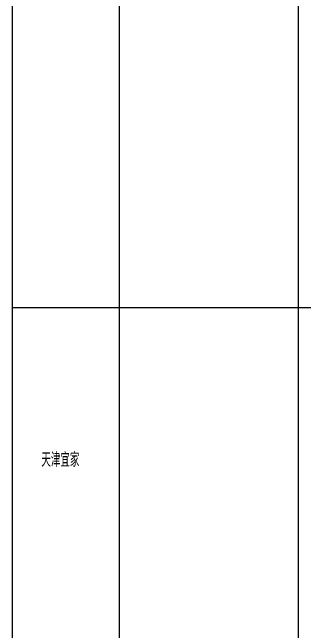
# Model space of a CAD drawing. Extents: x -469675 to 2400000, y -476501 to 2085364.
# Drawn here: x 580000 to 588172, y 375942 to 393239 of the extents above; entities that cross this region are included whole.
import ezdxf

# ---------------------------------------------------------------- set-up
doc = ezdxf.new("R2010")
doc.units = 0
doc.header["$LTSCALE"] = 1000
doc.header["$MEASUREMENT"] = 0
doc.layers.add('C-注释', color=30, linetype='CONTINUOUS', plot=False)
doc.styles.add('GBSTYLE', font='gbxwxt.shx', dxfattribs={"width": 0.7, "bigfont": 'gbhzfs.shx'})

msp = doc.modelspace()

# ---------------------------------------------------------------- linework, layer by layer
at = {"layer": 'C-注释', "ltscale": 0.25}
for p, q in [((583000, 345000), (583000, 400000)), ((588000, 345000), (588000, 400000)), ((580000, 385000), (618000, 385000))]:
    msp.add_line(p, q, dxfattribs=at)
msp.add_lwpolyline([(580000, 400000), (618000, 400000), (618000, 345000), (580000, 345000)], close=True, dxfattribs=at)

# ---------------------------------------------------------------- texts
at = {"layer": 'C-注释', "ltscale": 0.25, "style": 'GBSTYLE', "width": 0.7}
msp.add_text('天津宜家', height=400, rotation=0.00000003, dxfattribs=at).set_placement((580810.6774, 380543.6055))

doc.saveas('drawing.dxf')
